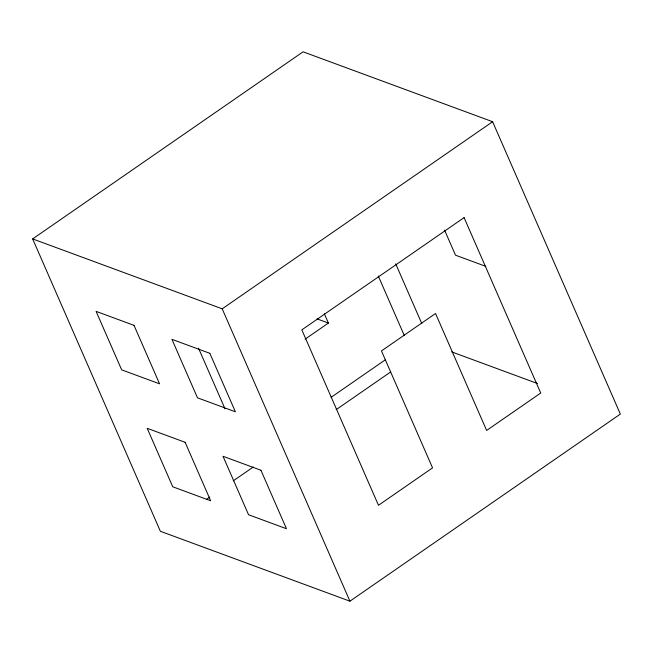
<?xml version="1.0" encoding="UTF-8"?>
<svg xmlns="http://www.w3.org/2000/svg" width="653" height="653" viewBox="0 0 653 653"><rect width="100%" height="100%" fill="white"/><g stroke="black" fill="none" stroke-linecap="round" stroke-linejoin="round"><path stroke-width="0.98" d="M32.65 238.916L303.074 51.816L492.615 121.719L620.35 414.084L349.926 601.184L160.385 531.281L32.65 238.916L222.2 308.82L349.926 601.184M222.2 308.82L492.615 121.719M305.106 339.168L328.402 323.047L324.353 313.767M331.095 397.334L385.458 359.721M206.43 499.423L209.776 497.104M233.219 480.886L253.315 466.985M336.197 409.635L390.616 371.981M485.856 266.383L455.525 255.201L444.579 230.134M451.754 351.91L537.484 383.523M317.031 318.852L328.402 323.047M395.71 263.853L421.822 323.635M378.275 275.982L404.37 335.699M198.496 348.122L224.991 408.77M464.079 217.612L301.825 329.871L378.471 505.291L432.555 467.875L381.458 350.93L435.543 313.505L486.632 430.449L540.717 393.033L464.079 217.612M134.012 325.349L96.105 311.367L121.654 369.843L159.561 383.825L134.012 325.349M209.833 353.314L171.927 339.331L197.475 397.799L235.382 411.782L209.833 353.314M185.109 442.293L147.203 428.311L172.743 486.787L210.658 500.769L185.109 442.293M260.931 470.258L223.016 456.276L248.564 514.752L286.471 528.734L260.931 470.258"/></g></svg>
